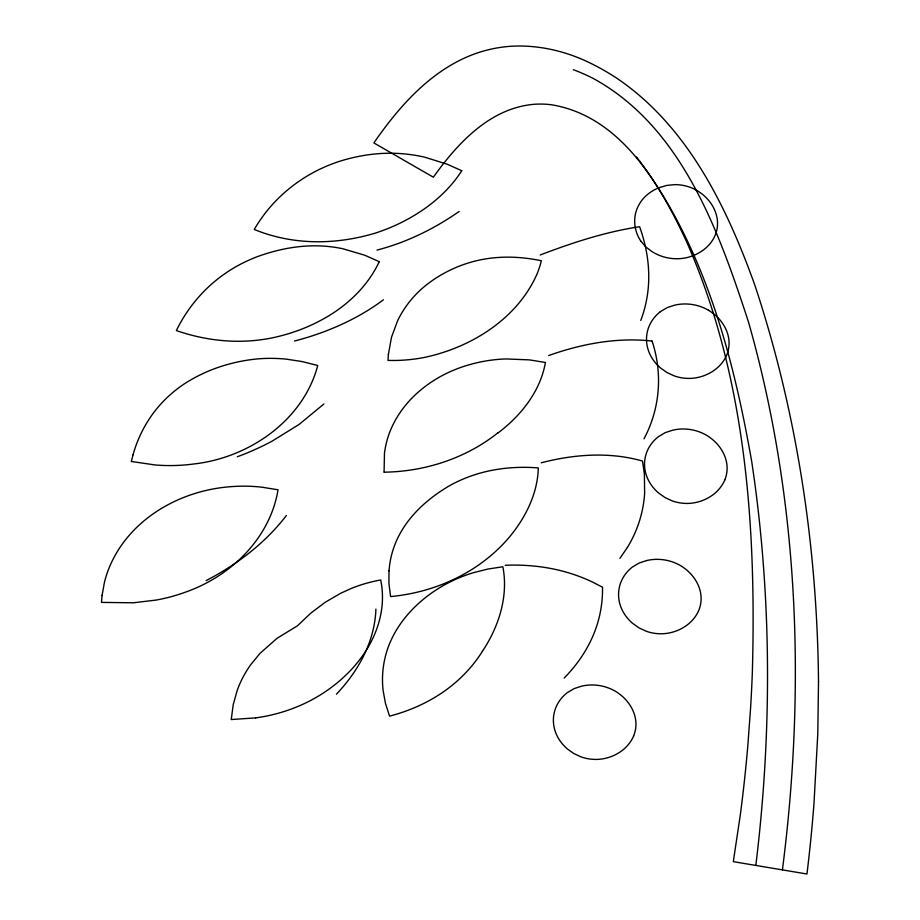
<?xml version="1.0" encoding="UTF-8"?>
<svg xmlns="http://www.w3.org/2000/svg" width="920" height="920" viewBox="0 0 920 920"><rect width="100%" height="100%" fill="white"/><g stroke="black" fill="none" stroke-linecap="round" stroke-linejoin="round"><path stroke-width="1.38" d="M375.9 609.086C374.854 641.355 358.351 671.209 336.444 694.14M755.814 865.432C772.202 731.515 771.857 595.32 751.755 461.828C733.067 354.89 703.685 244.433 636.536 156.986M782.414 869.883C805.885 687.424 799.043 499.399 748.454 321.885C718.819 231.357 682.272 127.627 593.837 78.775A164.852 146.625 9.6 0 0 573.309 69.69M482.425 651.256C498.812 626.75 508.587 596.252 502.86 566.754L487.887 569.054L473.547 572.654A146.176 130.007 9.6 0 0 434.792 590.824C410.768 606.82 390.793 630.706 384.686 659.433A118.53 105.42 9.6 0 0 383.134 690.632L385.468 703.363L389.551 716.139C408.664 711.183 427.029 703.168 443.291 691.932A159.125 141.53 9.6 0 0 482.436 651.256M627.382 547.457L619.953 558.302M286.373 515.51C265.202 543.168 236.831 564.639 206.08 580.635M564.178 678.051C577.691 664.332 588.719 648.002 595.366 629.878A147.833 131.48 9.6 0 0 602.508 587.19L591.514 581.578A154.525 137.436 9.6 0 0 562.568 571.136C543.892 566.248 524.481 564.5 505.206 565.271M323.943 403.949L299.08 424.442L271.906 441.266A275.816 245.318 9.6 0 1 237.291 456.768M497.858 433.078C520.846 415.794 540.385 391.437 545.41 362.48L529.483 359.892L506.011 358.938A139.093 123.717 9.6 0 0 468.648 364.929C435.39 374.44 404.639 397.014 390.85 429.421A112.792 100.314 9.6 0 0 384.479 453.18L384.077 472.017M383.421 299.793C363.538 314.674 341.055 325.853 317.653 334.029A282.267 251.056 9.6 0 1 294.503 341.021M660.307 311.673L667.195 307.613L674.59 305.187A41.768 37.145 9.6 0 1 708.481 310.235M459.172 211.462C434.24 228.838 406.49 242.466 377.004 250.079M540.235 254.978C572.424 242.684 605.44 231.84 639.607 226.722C646.438 245.651 649.911 265.938 648.404 286.062A155.434 138.241 9.6 0 1 640.769 320.459M548.676 355.546C581.635 343.815 617.032 337.168 652.05 341.055M646.645 560.544L639.239 562.982L632.362 567.042A42.492 37.789 9.6 0 0 624.507 614.134A44.666 39.721 9.6 0 0 632.581 623.323L639.078 627.923L646.185 631.223A38.973 34.672 9.6 0 0 661.457 633.776C676.856 633.581 692.656 624.806 698.809 610.305A38.973 34.672 9.6 0 0 701.074 596.712C700.223 583.659 691.541 572.136 680.512 565.616A41.768 37.145 9.6 0 0 646.645 560.556M541.259 462.806C574.172 454.238 609.477 451.605 642.505 461.058L644.38 474.076L644.632 493.361A148.35 131.939 9.6 0 1 627.394 547.469M255.656 717.876L231.242 719.543L233.231 704.639L237.176 690.494A128.616 114.39 9.6 0 1 250.642 664.803L259.98 653.407L277 638.319L297.378 625.865L310.822 613.134L325.289 602.22L340.768 593.216L351.647 588.294A139.805 124.349 9.6 0 1 380.765 579.968L381.8 586.477A112.079 99.682 9.6 0 1 382.076 605.705C378.005 645.69 348.841 678.925 314.916 698.13A161.23 143.405 9.6 0 1 255.656 717.887M708.457 310.259C719.497 316.779 728.18 328.302 729.031 341.354A38.973 34.672 9.6 0 1 726.754 354.947C720.613 369.449 704.812 378.223 689.413 378.419A38.973 34.672 9.6 0 1 674.13 375.854L667.023 372.565L660.537 367.966A44.666 39.721 9.6 0 1 652.441 358.788A42.492 37.789 9.6 0 1 660.33 311.696M640.607 240.821L645.794 246.905L652.004 251.608A41.768 37.145 9.6 0 0 685.676 257.887C698.211 255.254 710.182 247.238 715.231 235.152A38.973 34.672 9.6 0 0 717.496 221.559C716.404 205.85 704.317 192.406 689.827 187.197A38.973 34.672 9.6 0 0 674.544 184.632L666.747 185.437L659.111 187.668A44.666 39.721 9.6 0 0 648.473 193.706A42.492 37.789 9.6 0 0 640.63 240.798M652.096 341.044A155.399 138.207 9.6 0 1 644.011 438.828M497.731 432.963A182.792 162.576 9.6 0 1 384.088 472.19M818.512 681.582L817.799 733.631L813.97 803.735A2012.362 1789.825 9.6 0 1 806.955 874L733.309 861.66L740.174 815.867A1895.844 1686.187 9.6 0 0 747.891 744.878L750.547 708.664A1953.102 1737.121 9.6 0 0 752.353 672.163C756.343 526.493 746.051 375.636 686.182 240.844C659.341 183.218 619.931 115.909 551.322 104.742A78.499 69.828 9.6 0 0 532.956 104.397C489.451 108.652 457.286 143.623 433.354 177.203L373.876 142.922C402.626 101.223 440.277 59.995 491.889 48.955A118.968 105.811 9.6 0 1 511.324 46.253C536.348 44.815 561.579 50.175 584.418 60.329A217.062 193.062 9.6 0 1 617.228 78.522C687.942 126.534 726.984 207.402 754.986 285.579C797.18 412.988 817.213 547.515 818.512 681.582M388.999 570.825L388.93 583.602L390.609 596.585A180.366 160.425 9.6 0 0 499.744 547.515A173.615 154.411 9.6 0 0 515.28 529.575C528.333 511.681 537.797 490.337 538.303 467.923C517.558 466.256 496.455 468.05 476.525 474.179A138.805 123.464 9.6 0 0 449.236 485.886C427.305 498.778 407.261 516.787 396.681 540.327A114.459 101.798 9.6 0 0 389.678 564.535L388.999 570.825M388.378 354.522L388.01 360.421L395.416 360.467A151.455 134.699 9.6 0 0 424.108 357.489C470.729 347.725 516.856 319.228 536.797 274.551A121.256 107.847 9.6 0 0 541.374 260.774C524.653 257.232 507.368 256.094 490.383 258.221A122.797 109.215 9.6 0 0 470.131 262.418C452.881 267.536 436.62 276.115 422.912 287.799A119.496 106.283 9.6 0 0 397.543 320.907L391.483 337.272L388.378 354.522M102.062 595.528L101.487 602.393L133.365 602.795L156.227 600.058A170.085 151.271 9.6 0 0 185.345 592.204C222.87 579.036 256.128 551.115 271.273 513.832A144.681 128.685 9.6 0 0 278.047 489.796L262.119 487.209A145.716 129.605 9.6 0 0 230.77 486.68C181.447 490.268 132.158 517.373 111.021 563.477A131.548 117.001 9.6 0 0 104.454 582.245L102.062 595.528M133.032 454.791L131.341 461.483L155.146 464.968A162.84 144.831 9.6 0 0 193.763 463.99C248.814 457.861 303.174 420.681 317.756 365.493L302.047 361.548L286.476 359.168A138.885 123.521 9.6 0 0 255.725 359.076C230.195 361.801 205.045 370.185 183.574 384.364A140.415 124.89 9.6 0 0 157.918 407.341C146.303 421.107 137.873 437.46 133.032 454.791M724.799 479.964C718.646 494.466 702.845 503.24 687.447 503.435A38.973 34.672 9.6 0 1 672.175 500.871L665.068 497.582L658.57 492.982A44.666 39.721 9.6 0 1 650.474 483.805A42.492 37.789 9.6 0 1 658.363 436.712L665.229 432.63L672.635 430.203A41.768 37.145 9.6 0 1 706.514 435.252C717.508 441.818 726.225 453.296 727.064 466.371A38.973 34.672 9.6 0 1 724.799 479.964M633.638 735.954C627.497 750.456 611.696 759.23 596.298 759.425A38.973 34.672 9.6 0 1 581.014 756.872L573.907 753.572L567.41 748.983A44.666 39.721 9.6 0 1 559.314 739.795A42.492 37.789 9.6 0 1 567.214 692.714L574.08 688.631L581.474 686.193A41.768 37.145 9.6 0 1 615.365 691.242C626.359 697.82 635.076 709.297 635.915 722.361A38.973 34.672 9.6 0 1 633.638 735.954M379.27 261.683C359.133 304.301 313.996 329.877 269.089 338.491A158.24 140.748 9.6 0 1 231.012 341.124C212.393 340.342 193.959 336.651 176.364 330.579C188.519 305.509 207.793 283.912 231.552 269.318A153.019 136.091 9.6 0 1 258.175 256.358C277.966 249.228 299.023 245.111 320.114 245.927A121.888 108.41 9.6 0 1 342.562 248.676L364.676 255.196L379.27 261.683M461.771 170.74C447.488 193.027 426.052 209.944 402.649 221.869A190.44 169.383 9.6 0 1 375.647 233.013C348.622 241.166 319.815 244.064 291.835 239.809A149.074 132.583 9.6 0 1 261.659 232.311L254.242 229.505A175.398 155.998 9.6 0 1 269.686 207.655C281.704 193.625 296.297 181.849 312.49 172.971A157.918 140.461 9.6 0 1 339.238 161.425C356.925 155.802 375.498 152.823 394.082 153.283A136.229 121.164 9.6 0 1 424.672 157.182L447.097 164.162L461.771 170.74"/></g></svg>
